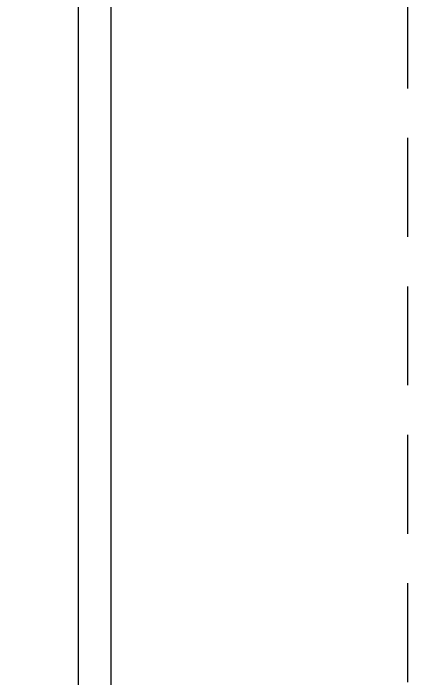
# Model space of a CAD drawing. Header units: inches. Extents: x 1062 to 6528, y -11616 to 5280.
# Drawn here: x 6504.05 to 6528, y -10976.79 to -10936.44 of the extents above; entities that cross this region are included whole.
import ezdxf
from ezdxf.enums import TextEntityAlignment as Align

# ---------------------------------------------------------------- set-up
doc = ezdxf.new("R2010")
doc.units = ezdxf.units.IN
doc.header["$LTSCALE"] = 24
doc.header["$MEASUREMENT"] = 0
doc.linetypes.add('HIDDEN', pattern=[0.375, 0.25, -0.125])
doc.layers.get('Defpoints').update_dxf_attribs({"color": 3, "linetype": 'HIDDEN'})
doc.layers.add('TB', color=5, linetype='CONTINUOUS')
doc.styles.add('ROMANT', font='times.ttf')

# ---------------------------------------------------------------- blocks, each defined once
blk = doc.blocks.new('TB CAMDEN 11X17')
at = {"layer": 'Defpoints', "color": 5}
blk.add_lwpolyline([(-1632, 0), (0, 0), (0, 1056), (-1632, 1056)], close=True, dxfattribs=at)
at = {"layer": 'TB', "color": 2}
for points in [[(-126, 18), (-18, 18), (-18, 1038), (-126, 1038)], [(-124, 20), (-20, 20), (-20, 1036), (-124, 1036)]]:
    blk.add_lwpolyline(points, close=True, dxfattribs=at)
at = {"layer": 'TB', "color": 6, "style": 'ROMANT'}
for tag, p in [('S.NAME.3', (-51, 440.4250000000006)), ('S.NAME.1', (-87, 440.4250000000006)), ('S.NAME.2', (-69, 440.4250000000006))]:
    blk.add_attdef(tag, text='', height=12, rotation=90, dxfattribs=at).set_placement(p, align=Align.MIDDLE_CENTER)
for tag, p in [('SCALE', (-72, 113.5)), ('S.NUMBER', (-72, 37.5))]:
    blk.add_attdef(tag, text='', height=8, dxfattribs=at).set_placement(p, align=Align.MIDDLE_CENTER)

msp = doc.modelspace()

# ---------------------------------------------------------------- block references
at = {"layer": 'TB'}
msp.add_blockref('TB CAMDEN 11X17', (6527.999999999996, -11616), dxfattribs=at)

doc.saveas('drawing.dxf')
